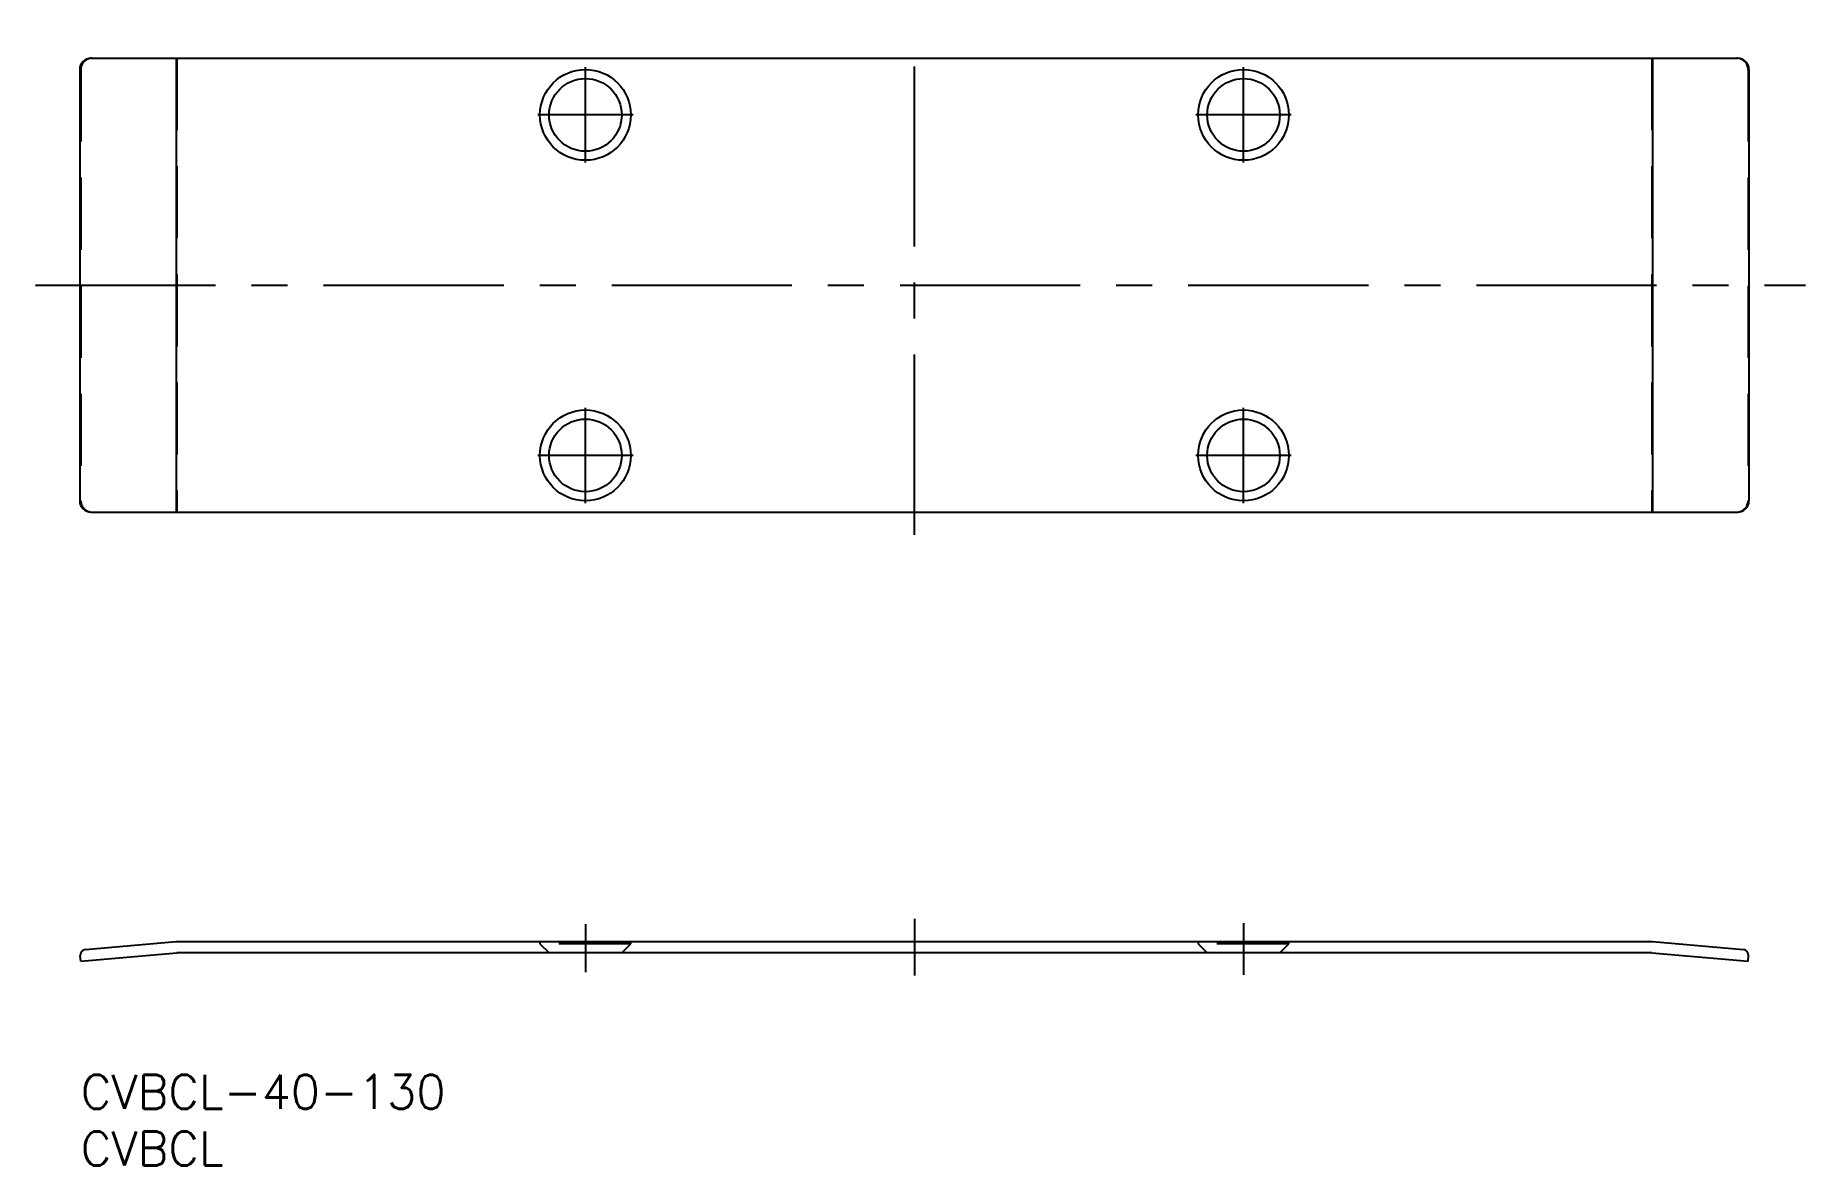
# Model space of a CAD drawing. Extents: x -4 to 152, y -8 to 92.
import ezdxf

# ---------------------------------------------------------------- set-up
doc = ezdxf.new("R2010")
doc.units = 0
doc.header["$LTSCALE"] = 0.5
doc.linetypes.add('CENTER', pattern=[50.8, 31.75, -6.35, 6.35, -6.35])
doc.linetypes.add('DASHED', pattern=[19.05, 12.7, -6.35])
for name, color, linetype in [('MSM_CENTER', 1, 'CENTER'), ('MSM_CONTINUOUS', 7, 'CONTINUOUS'), ('MSM_DASHED', 4, 'DASHED'), ('MSM_PART_NUMBER', 7, 'CONTINUOUS')]:
    doc.layers.add(name, color=color, linetype=linetype)
doc.styles.get("Standard").update_dxf_attribs({"font": 'txt.shx', "height": 3, "bigfont": 'bigfont.shx'})

msp = doc.modelspace()

# ---------------------------------------------------------------- linework, layer by layer
at = {"layer": 'MSM_CENTER'}
for p, q in [((73.47, 47.58), (73.47, 91.58)), ((44.47, 80.38), (44.47, 88.78)), ((102.47, 80.38), (102.47, 88.78)), ((48.67, 84.58), (40.27, 84.58)), ((106.67, 84.58), (98.27, 84.58)), ((-4, 69.58), (152.01, 69.58)), ((44.47, 50.38), (44.47, 58.78)), ((102.47, 50.38), (102.47, 58.78)), ((48.67, 54.58), (40.27, 54.58)), ((106.67, 54.58), (98.27, 54.58)), ((44.47, 13.26), (44.47, 9.05)), ((73.47, 13.74), (73.47, 8.74)), ((102.47, 13.37), (102.47, 8.82))]:
    msp.add_line(p, q, dxfattribs=at)
at = {"layer": 'MSM_CONTINUOUS'}
for p, q in [((0.91, 89.58), (146.02, 89.58)), ((8.42, 89.58), (8.42, 49.58)), ((138.51, 89.58), (138.51, 49.58)), ((-0.09, 88.58), (-0.09, 50.58)), ((147.02, 88.58), (147.02, 50.58)), ((0.91, 49.58), (146.02, 49.58)), ((0.41, 11.04), (8.42, 11.74)), ((8.42, 11.74), (138.51, 11.74)), ((138.51, 11.74), (146.52, 11.04)), ((0, 10), (-0.04, 10.5)), ((0, 10), (8.47, 10.74)), ((138.47, 10.74), (8.47, 10.74)), ((138.47, 10.74), (146.94, 10)), ((146.94, 10), (146.98, 10.5))]:
    msp.add_line(p, q, dxfattribs=at)
for centre, radius in [((44.47, 84.58), 4), ((44.47, 84.58), 3.2), ((102.47, 84.58), 4), ((102.47, 84.58), 3.2), ((44.47, 54.58), 4), ((44.47, 54.58), 3.2), ((102.47, 54.58), 4), ((102.47, 54.58), 3.2)]:
    msp.add_circle(centre, radius, dxfattribs=at)
for centre, radius, start, end in [((0.91, 88.58), 1, 90, 180), ((146.02, 88.58), 1, 0, 90), ((0.91, 50.58), 1, 180, 270), ((146.02, 50.58), 1, 270, 0), ((0.45, 10.54), 0.5, 95, 185), ((146.48, 10.54), 0.5, 355, 85)]:
    msp.add_arc(centre, radius, start, end, dxfattribs=at)
at = {"layer": 'MSM_DASHED'}
for p, q in [((8.47, 89.58), (8.47, 49.58)), ((138.47, 89.58), (138.47, 49.58)), ((0, 88.58), (0, 50.58)), ((146.94, 88.58), (146.94, 50.58)), ((40.47, 11.74), (40.47, 11.54)), ((40.47, 11.54), (41.27, 10.74)), ((48.47, 11.54), (40.47, 11.54)), ((47.67, 10.74), (48.47, 11.54)), ((48.47, 11.54), (48.47, 11.74)), ((98.47, 11.74), (98.47, 11.54)), ((98.47, 11.54), (99.27, 10.74)), ((106.47, 11.54), (98.47, 11.54)), ((105.67, 10.74), (106.47, 11.54)), ((106.47, 11.54), (106.47, 11.74))]:
    msp.add_line(p, q, dxfattribs=at)
for centre, start, end in [((1, 88.58), 90, 180), ((145.94, 88.58), 0, 90), ((1, 50.58), 180, 270), ((145.94, 50.58), 270, 0)]:
    msp.add_arc(centre, 1, start, end, dxfattribs=at)

# ---------------------------------------------------------------- texts
at = {"layer": 'MSM_PART_NUMBER'}
for s, p in [('CVBCL-40-130', (0, -3)), ('CVBCL', (0, -8))]:
    msp.add_text(s, height=3, dxfattribs=at).set_placement(p)

doc.saveas('drawing.dxf')
